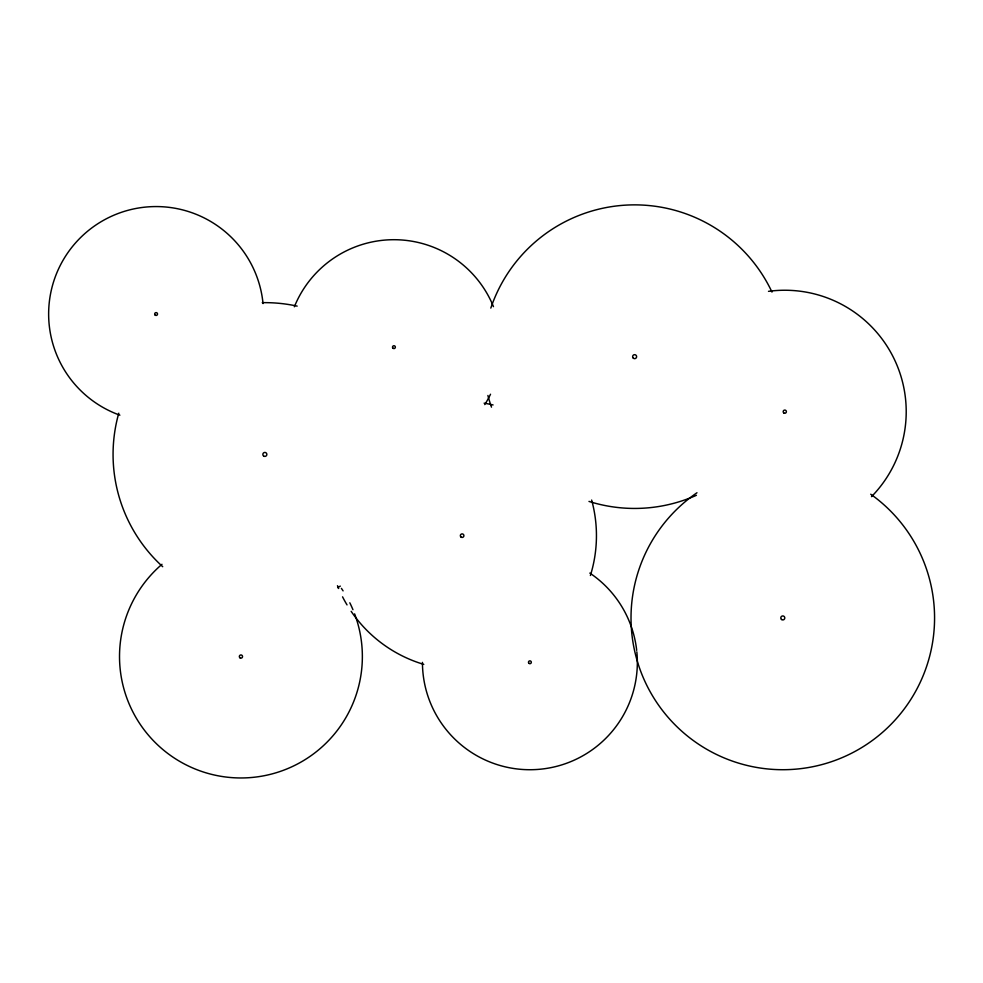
<?xml version="1.0" encoding="UTF-8"?>
<svg xmlns="http://www.w3.org/2000/svg" width="983" height="983" viewBox="0 0 983 983"><rect width="100%" height="100%" fill="white"/><g stroke="black" fill="none" stroke-linecap="round" stroke-linejoin="round"><path stroke-width="1.47" d="M591.643 500.064A134.315 134.315 0 0 1 590.402 575.497M423.771 664.385A134.315 134.315 0 0 1 351.152 611.328M347.024 604.901A134.315 134.315 0 0 1 342.551 596.841M338.644 588.51A134.315 134.315 0 0 1 337.476 585.696M484.115 403.165A134.315 134.315 0 0 1 493.073 404.959M490.529 394.232A107.454 107.454 0 0 1 484.754 404.603M294.359 306.782A107.454 107.454 0 0 1 493.466 306.647M119.877 415.182A107.454 107.454 0 0 1 50.711 293.008A107.454 107.454 0 0 1 161.433 206.7A107.454 107.454 0 0 1 263.039 303.575M636.837 651.827A107.454 107.454 0 0 1 535.182 769.591A107.454 107.454 0 0 1 422.444 662.382M589.837 573.089A107.454 107.454 0 0 1 636.689 650.365M354.617 613.871A121.425 121.425 0 0 1 296.51 764.504A121.425 121.425 0 0 1 140.164 724.274A121.425 121.425 0 0 1 161.974 564.303M341.408 588.375A121.425 121.425 0 0 1 343.079 590.881M349.813 602.788A121.425 121.425 0 0 1 352.946 609.681M696.406 495.297A151.775 151.775 0 0 1 588.977 501.416M491.488 407.159A151.775 151.775 0 0 1 487.887 395.473M490.824 308.097A151.775 151.775 0 0 1 771.987 292.086M870.717 494.216A151.775 151.775 0 0 1 895.366 719.728A151.775 151.775 0 0 1 668.514 717.823A151.775 151.775 0 0 1 696.972 492.753M768.509 291.337A121.425 121.425 0 0 1 871.528 496.636M340.315 586.101A151.775 151.775 0 0 1 337.636 587.613M162.711 566.699A151.775 151.775 0 0 1 118.771 413.192M262.264 302.666A151.775 151.775 0 0 1 297.161 306.118M461.002 537.037A1.769 1.769 0 0 0 463.878 535.956A1.769 1.769 0 0 0 461.506 534.002A1.769 1.769 0 0 0 461.002 537.037M393.04 348.252A1.413 1.413 0 0 0 395.338 347.38A1.413 1.413 0 0 0 393.446 345.819A1.413 1.413 0 0 0 393.04 348.252M155.191 315.113A1.413 1.413 0 0 0 157.501 314.253A1.413 1.413 0 0 0 155.597 312.692A1.413 1.413 0 0 0 155.191 315.113M528.989 663.365A1.413 1.413 0 0 0 531.299 662.505A1.413 1.413 0 0 0 529.395 660.945A1.413 1.413 0 0 0 528.989 663.365M239.926 657.787A1.597 1.597 0 0 0 242.518 656.816A1.597 1.597 0 0 0 240.38 655.047A1.597 1.597 0 0 0 239.926 657.787M633.347 358.205A2.003 2.003 0 0 0 636.603 356.989A2.003 2.003 0 0 0 633.924 354.789A2.003 2.003 0 0 0 633.347 358.205M781.522 619.487A2.003 2.003 0 0 0 784.766 618.258A2.003 2.003 0 0 0 782.087 616.058A2.003 2.003 0 0 0 781.522 619.487M783.77 412.909A1.597 1.597 0 0 0 786.363 411.926A1.597 1.597 0 0 0 784.225 410.169A1.597 1.597 0 0 0 783.77 412.909M263.579 455.965A2.003 2.003 0 0 0 266.823 454.748A2.003 2.003 0 0 0 264.144 452.549A2.003 2.003 0 0 0 263.579 455.965"/></g></svg>
